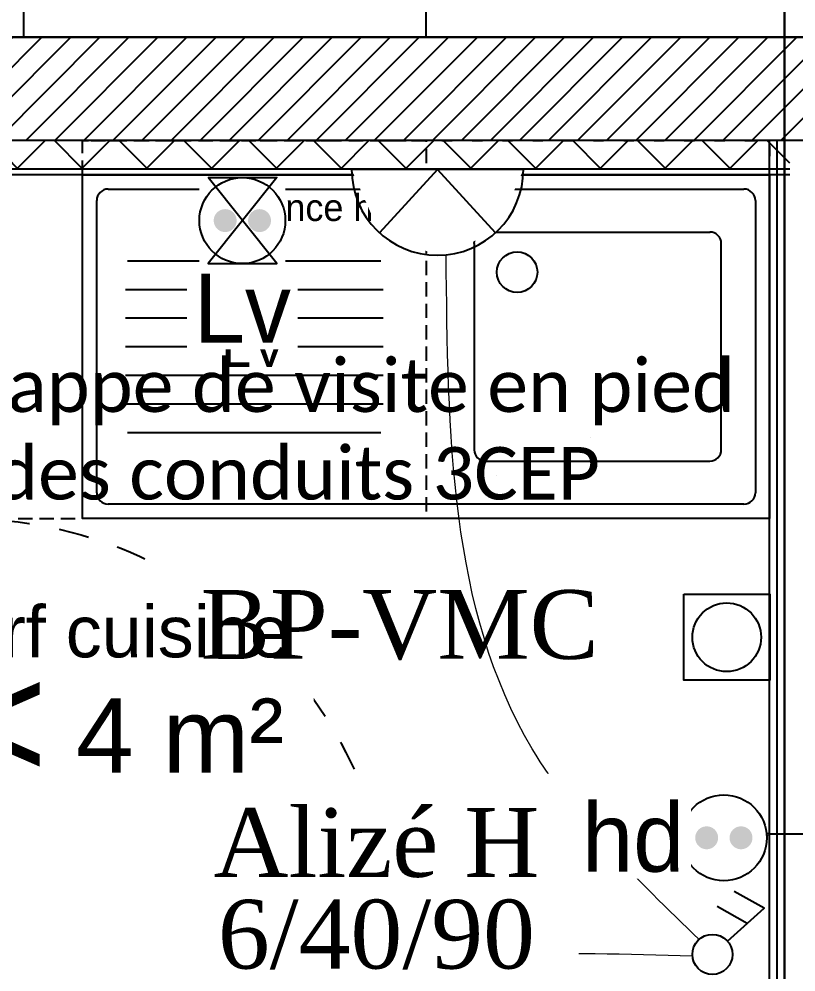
# Model space of a CAD drawing. Header units: centimetres. Extents: x -58072 to 12532, y -30603 to 6224.
# Drawn here: x 10725.7 to 10861.4, y 3989.2 to 4155.5 of the extents above; entities that cross this region are included whole.
import ezdxf

# ---------------------------------------------------------------- set-up
doc = ezdxf.new("R2010")
doc.units = ezdxf.units.CM
for name, pattern in [('Style de ligne -13', [0.147638, 0.098425, -0.049213]), ('Style de ligne -5', [0.20828, 0.069425, -0.138855]), ('VW-01', [0.41656, 0.20828, -0.20828])]:
    doc.linetypes.add(name, pattern=pattern)
for name, color, linetype in [('B Aménagement intérieur', 252, 'Continuous'), ('B GÈnÈral_Hatch', 252, 'Continuous'), ('B Général', 252, 'Continuous'), ('C ANNOTATIONS-PMR', 252, 'Style de ligne -5'), ('C ANNOTATIONS-prestations', 252, 'Continuous'), ('C ANNOTATIONS-prestations_Hatch', 252, 'Continuous'), ('D SURFACES-shab', 252, 'Continuous'), ('F REMPLISSAGE-vert clair', 252, 'Continuous'), ('F REMPLISSAGE-vert foncé', 252, 'Continuous'), ('prlm-EAU-EF', 161, 'Continuous'), ('prlm-MOD-PB', 123, 'Continuous'), ('prlm-VMC', 93, 'Continuous')]:
    doc.layers.add(name, color=color, linetype=linetype)
doc.layers.add('prlm-ELEC-CFO', color=1, linetype='Continuous', lineweight=25)
doc.layers.add('prlm-ZEROPLOT', color=254, linetype='Continuous', plot=False)
doc.styles.add('Eurostile', font='Eurosti.TTF')
doc.styles.add('Eurostile (italic)', font='Eurostib.TTF')
doc.styles.add('prlm-chauff', font='trebucbi.ttf', dxfattribs={"height": 18})
doc.styles.add('prlm-elec-cfo', font='comic.ttf', dxfattribs={"height": 12})
doc.styles.add('prlm-sejc', font='arial.ttf', dxfattribs={"height": 20})
doc.styles.add('prlm-vmc', font='pala.ttf', dxfattribs={"height": 14})

# ---------------------------------------------------------------- blocks, each defined once
blk = doc.blocks.new('xi.txt-trappes3cep')
at = {"layer": 'prlm-MOD-PB', "insert": (0, 0), "char_height": 10, "width": 184.9463, "attachment_point": 1, "rotation": 360, "style": 'prlm-chauff'}
blk.add_mtext('{\\fCalibri|b0|i0|c0|p34;\\H0.91667x;Prévoir trappe de visite en pied de gaine des conduits 3CEP}', dxfattribs=at)
blk = doc.blocks.new('xi.be')
at = {"layer": 'prlm-VMC', "color": 0, "linetype": 'ByBlock', "lineweight": 5, "flags": 128}
blk.add_lwpolyline([(-6.17, -15), (6.17, -15), (0, 0)], close=True, dxfattribs=at)
at = {"layer": 'prlm-VMC', "color": 0, "linetype": 'ByBlock', "lineweight": 5}
blk.add_solid([(0, -1), (5.17, -14), (-5.17, -14), (0, -1)], dxfattribs=at)
blk = doc.blocks.new('xi.4m²')
at = {"color": 0}
blk.add_wipeout([(-34.54, 20.54), (34.54, 20.54), (34.54, -20.54), (-34.54, -20.54)], dxfattribs=at).dxf.layer = 'prlm-ELEC-CFO'
at = {"layer": 'prlm-ELEC-CFO', "color": 0, "attachment_point": 6, "line_spacing_factor": 0.8, "style": 'prlm-sejc'}
for s, insert, char_height in [('surf cuisine', (30.36, 8.9), 9), ('4 m²', (29.31, -9.19), 13)]:
    blk.add_mtext(s, dxfattribs=dict(at, insert=insert, char_height=char_height))
at = {"layer": 'prlm-ELEC-CFO', "color": 0, "style": 'prlm-sejc', "flags": 8}
blk.add_attdef('?', (-28.3, -16.79), '', height=20, dxfattribs=at)
blk = doc.blocks.new('xi.ECAP')
at = {"color": 0}
blk.add_wipeout([(-15, 0), (-10.13, 11.06), (0, 15), (10.13, 11.06), (15, 0)], dxfattribs=at).dxf.layer = 'prlm-ELEC-CFO'
at = {"layer": 'prlm-ELEC-CFO', "color": 0, "linetype": 'ByBlock', "lineweight": -2, "flags": 128}
blk.add_lwpolyline([(15, 0, 1), (-15, 0)], format="xyb", close=True, dxfattribs=at)
at = {"layer": 'prlm-ELEC-CFO', "color": 0}
blk.add_lwpolyline([(-10.13, 11.06), (0, 0), (10.13, 11.06)], dxfattribs=at)
blk = doc.blocks.new('xi.DA')
at = {"layer": 'prlm-ELEC-CFO', "color": 0}
for points in [[(0.61, -1.67), (7.04, 4.05), (1.81, 7.01)], [(4.05, 1.39), (-1.17, 4.34)]]:
    blk.add_lwpolyline(points, dxfattribs=at)
blk.add_circle((-2, -4), 3.5, dxfattribs=at)
blk = doc.blocks.new('xi.PCHD')
at = {"color": 0, "lineweight": 5}
blk.add_wipeout([(-7.5, -7.5), (7.5, -7.5), (7.5, 7.5), (-7.5, 7.5)], dxfattribs=at).dxf.layer = 'prlm-ELEC-CFO'
at = {"layer": 'prlm-ELEC-CFO', "color": 0, "linetype": 'ByBlock', "lineweight": 5, "const_width": 2}
for points in [[(-4, 0, 1), (-2, 0, 1)], [(2, 0, 1), (4, 0, 1)]]:
    blk.add_lwpolyline(points, format="xyb", close=True, dxfattribs=at)
at = {"layer": 'prlm-ELEC-CFO', "color": 0, "linetype": 'ByBlock', "lineweight": -2}
blk.add_circle((0, 0), 7.5, dxfattribs=at)
blk = doc.blocks.new('xi.LV')
at = {"color": 0, "lineweight": 5}
blk.add_wipeout([(-7.5, -7.5), (7.5, -7.5), (7.5, 7.5), (-7.5, 7.5)], dxfattribs=at).dxf.layer = 'prlm-ELEC-CFO'
at = {"layer": 'prlm-ELEC-CFO', "color": 0, "linetype": 'ByBlock', "lineweight": 5, "const_width": 2}
for points in [[(-4, 0, 1), (-2, 0, 1)], [(2, 0, 1), (4, 0, 1)]]:
    blk.add_lwpolyline(points, format="xyb", close=True, dxfattribs=at)
at = {"layer": 'prlm-ELEC-CFO', "color": 0, "linetype": 'ByBlock', "lineweight": -2}
blk.add_circle((0, 0), 7.5, dxfattribs=at)
blk = doc.blocks.new('xi.LVrob')
at = {"layer": 'prlm-EAU-EF', "color": 0}
blk.add_lwpolyline([(-6, 7.5), (6, 7.5), (-6, -7.5), (6, -7.5)], close=True, dxfattribs=at)
blk = doc.blocks.new('xi.bp-vmc-cui')
at = {"layer": 'prlm-VMC', "color": 0, "linetype": 'ByBlock', "lineweight": -2, "flags": 128}
blk.add_lwpolyline([(-7.5, 7.5), (7.5, 7.5), (7.5, -7.5), (-7.5, -7.5)], close=True, dxfattribs=at)
at = {"layer": 'prlm-VMC', "color": 0, "linetype": 'ByBlock', "lineweight": -2}
blk.add_circle((0, 0), 6, dxfattribs=at)
blk = doc.blocks.new('B 60.Rond 150_PMR')
at = {"layer": 'B Général', "linetype": 'VW-01', "ltscale": 25.4}
blk.add_circle((0, 0), 75, dxfattribs=at)
at = {"layer": 'B Général', "insert": (-61.5, 0), "char_height": 7.056, "attachment_point": 5, "rotation": 90, "line_spacing_factor": 0.894578, "style": 'Eurostile (italic)'}
blk.add_mtext('Ø 150 PMR', dxfattribs=at)
blk = doc.blocks.new('B 60.Cuisson')
at = {"layer": 'B Général', "linetype": 'Style de ligne -13', "ltscale": 25.4, "flags": 128}
blk.add_lwpolyline([(-30, 30), (-30, 36), (30, 36), (30, 30)], dxfattribs=at)
blk.add_lwpolyline([(-30, 30), (30, 30), (30, -30), (-30, -30)], close=True, dxfattribs=at)
at = {"layer": 'B Général', "insert": (0, 0), "char_height": 7.06, "attachment_point": 5, "line_spacing_factor": 0.894578, "style": 'Eurostile'}
blk.add_mtext('C', dxfattribs=at)
blk = doc.blocks.new('B 60.Lave Vaisselle')
at = {"layer": 'B Général', "linetype": 'Style de ligne -13', "ltscale": 25.4, "flags": 128}
blk.add_lwpolyline([(-30, 30), (-30, 36), (30, 36), (30, 30)], dxfattribs=at)
blk.add_lwpolyline([(-30, 30), (30, 30), (30, -30), (-30, -30)], close=True, dxfattribs=at)
at = {"layer": 'B Général', "insert": (0, 0), "char_height": 7.056, "attachment_point": 5, "line_spacing_factor": 0.894578, "style": 'Eurostile'}
blk.add_mtext('LV', dxfattribs=at)
blk = doc.blocks.new('B 60.Evier 120x60')
at = {"layer": 'B Général', "linetype": 'Continuous'}
for p, q in [((-55.5, -2.5), (55.5, -2.5)), ((-57.5, -55.5), (-57.5, -4.5)), ((57.5, -4.5), (57.5, -55.5)), ((-52.12, -15), (-7.88, -15)), ((-52.5, -20), (-7.5, -20)), ((-52.5, -25), (-7.5, -25)), ((-52.5, -30), (-7.5, -30)), ((-52.5, -35), (-7.5, -35)), ((-52.5, -40), (-7.5, -40)), ((-52.12, -45), (-7.88, -45)), ((28.75, -45.8), (28.75, -45.8)), ((12.27, -52.47), (12.27, -52.47)), ((55.5, -57.5), (-55.5, -57.5))]:
    blk.add_line(p, q, dxfattribs=at)
at = {"layer": 'B Général', "linetype": 'Style de ligne -5', "ltscale": 25.4, "flags": 128}
blk.add_lwpolyline([(-60, 0), (-60, 6), (60, 6), (60, 0)], dxfattribs=at)
at = {"layer": 'B Général', "linetype": 'Continuous', "flags": 128}
blk.add_lwpolyline([(-60, 0), (60, 0), (60, -60), (-60, -60)], close=True, dxfattribs=at)
for points in [[(8.4, -12), (8.4, -48, 0.414212), (10.4, -50), (49.55, -50, 0.198914), (50.96, -49.41, 0.198914), (51.55, -48), (51.55, -12, 0.414214), (49.55, -10)], [(8.4, -12, -0.414212), (10.4, -10), (49.6, -10)]]:
    blk.add_lwpolyline(points, format="xyb", dxfattribs=at)
at = {"layer": 'B Général', "linetype": 'Continuous'}
for centre, start, end in [((-55.5, -4.5), 90, 180), ((55.5, -4.5), 0, 90), ((-55.5, -55.5), 180, 270), ((55.5, -55.5), 270, 0)]:
    blk.add_arc(centre, 2, start, end, dxfattribs=at)
blk.add_ellipse((15.9, -17), major_axis=(3.54, 0), ratio=1, dxfattribs=at)
at = {"layer": 'B Général'}
blk.add_blockref('B 60.Lave Vaisselle', (-30, -30), dxfattribs=at)
at = {"layer": 'C ANNOTATIONS-prestations', "insert": (-37.15, -3.37), "char_height": 4.7037, "attachment_point": 1, "line_spacing_factor": 0.894578, "style": 'Eurostile (italic)'}
blk.add_mtext('Faïence ht: 60cm', dxfattribs=at)

msp = doc.modelspace()

# ---------------------------------------------------------------- hatches: boundary and pattern name
at = {"layer": 'B GÈnÈral_Hatch', "linetype": 'Continuous'}
h = msp.add_hatch(dxfattribs=at)
h.set_pattern_fill('50_BETON', color=256, style=0, pattern_type=2)
h.set_pattern_definition([(45, (0, 0), (2.4253472, -2.6458333), [])])
h.paths.add_polyline_path([(11093.468, 4134.352), (11093.468, 4152.352), (10483.466, 4152.352), (10483.466, 4134.352)])
h = msp.add_hatch(dxfattribs=at)
h.set_pattern_fill('02_ISOLANT', color=256, angle=180, style=0, pattern_type=2)
h.set_pattern_definition([(225, (0, 0), (5.656854, -5.656854), []), (315, (0, 0), (-5.656854, -5.656854), [])])
h.paths.add_polyline_path([(10860.273, 4129.352), (10860.273, 4134.352), (10565.178, 4134.352), (10565.178, 4129.352)])
at = {"layer": 'C ANNOTATIONS-prestations_Hatch', "linetype": 'Continuous'}
h = msp.add_hatch(dxfattribs=at)
h.set_pattern_fill('DALETTES TERRASSE 50X50', color=256, scale=1.406016, style=0, pattern_type=2)
h.set_pattern_definition([(0, (9531.354, 4152.3), (4e-15, -70.3008), []), (-90, (9531.354, 4152.3), (70.3008, 0), [])])
h.paths.add_polyline_path([(8944.484, 4282.216), (8944.484, 4137.39), (9060.484, 4137.39), (9060.484, 2350.491), (9190.484, 2350.491), (9190.796, 3716.389), (9189.484, 3716.389), (9189.484, 4137.39), (9812.484, 4137.39), (9812.484, 4152.352), (11301.042, 4152.352), (11301.042, 2971.388), (11431.443, 2971.388), (11431.445, 4152.297), (11431.445, 4282.297)])

# ---------------------------------------------------------------- linework, layer by layer
at = {"layer": 'B Aménagement intérieur', "linetype": 'Continuous'}
msp.add_line((10856.77, 3984.587), (10856.761, 4134.432), dxfattribs=at)
at = {"layer": 'B Général', "linetype": 'Continuous', "lineweight": 18}
for p, q in [((11093.468, 4152.352), (10483.466, 4152.352)), ((11093.468, 4134.352), (10565.178, 4134.352))]:
    msp.add_line(p, q, dxfattribs=at)
at = {"layer": 'B Général', "linetype": 'Continuous'}
for p, q in [((11093.468, 4152.352), (10483.466, 4152.352)), ((11093.468, 4134.352), (10565.178, 4134.352)), ((10860.273, 4134.352), (10565.178, 4134.352)), ((10860.273, 4134.352), (10565.178, 4134.352)), ((10860.273, 4129.352), (10565.178, 4129.352)), ((10860.273, 4128.352), (10565.178, 4128.352)), ((10860.273, 4128.352), (10565.178, 4128.352))]:
    msp.add_line(p, q, dxfattribs=at)
at = {"layer": 'C ANNOTATIONS-prestations', "linetype": 'Continuous', "flags": 128}
msp.add_lwpolyline([(8944.484, 4282.216), (8944.484, 4137.39), (9060.484, 4137.39), (9060.484, 2350.491), (9190.484, 2350.491), (9190.796, 3716.389), (9189.484, 3716.389), (9189.484, 4137.39), (9812.484, 4137.39), (9812.484, 4152.352), (11301.042, 4152.352), (11301.042, 2971.388), (11431.443, 2971.388), (11431.445, 4152.297), (11431.445, 4282.297)], close=True, dxfattribs=at)
at = {"layer": 'D SURFACES-shab', "lineweight": 18, "flags": 128}
msp.add_lwpolyline([(11065.081, 3909.359), (11065.081, 3984.561), (10918.75, 3984.561), (10856.77, 3984.587), (10856.779, 4128.366), (10565.172, 4128.338), (10565.178, 3551.347), (11065.081, 3551.347)], close=True, dxfattribs=at)
at = {"layer": 'F REMPLISSAGE-vert clair'}
msp.add_line((10858.07, 3985.887), (10858.061, 4134.432), dxfattribs=at)
at = {"layer": 'F REMPLISSAGE-vert foncé', "linetype": 'Continuous'}
msp.add_line((10856.77, 3984.587), (10856.761, 4134.432), dxfattribs=at)
at = {"layer": 'F REMPLISSAGE-vert foncé'}
msp.add_line((10858.07, 3985.887), (10858.061, 4134.432), dxfattribs=at)
at = {"layer": 'prlm-ELEC-CFO', "lineweight": 13}
msp.add_spline([(10843.291, 3991.947), (10777.27, 3985.94), (10756.354, 3976.291)], degree=3, dxfattribs=at)
at = {"layer": 'prlm-VMC'}
msp.add_lwpolyline([(10886.163, 4013.265), (10856.78, 4013.263)], dxfattribs=at)
at = {"layer": 'prlm-ZEROPLOT'}
for points in [[(8418.485, 4917.388), (10859.388, 4917.388), (10859.389, 3517.39), (9818.485, 3517.39), (9818.485, 2192.491), (8418.485, 2192.491)], [(10859.388, 4917.389), (11968.445, 4917.389), (11968.445, 3517.389), (10859.388, 3517.389)]]:
    msp.add_lwpolyline(points, close=True, dxfattribs=at)

# ---------------------------------------------------------------- block references
at = {"layer": 'B Général', "xscale": -1}
msp.add_blockref('B 60.Cuisson', (10706.777, 4098.352), dxfattribs=at)
at = {"layer": 'B Général'}
msp.add_blockref('B 60.Evier 120x60', (10796.777, 4128.352), dxfattribs=at)
at = {"layer": 'C ANNOTATIONS-PMR', "ltscale": 25.4, "rotation": 90}
msp.add_blockref('B 60.Rond 150_PMR', (10716, 3993.352), dxfattribs=at)
at = {"layer": 'prlm-ELEC-CFO'}
msp.add_blockref('xi.DA', (10848.777, 3996.264), dxfattribs=at)
at = {"layer": 'prlm-MOD-PB'}
msp.add_blockref('xi.txt-trappes3cep', (10668.991, 4096.105), dxfattribs=at)
at = {"layer": 'prlm-VMC'}
msp.add_blockref('xi.bp-vmc-cui', (10849.279, 4047.622), dxfattribs=at)
at = {"layer": 'prlm-VMC', "rotation": 269.9906489130519}
msp.add_blockref('xi.be', (10856.78, 4013.264), dxfattribs=at)

# ---------------------------------------------------------------- next in the draw order: block references
at = {"layer": 'prlm-ELEC-CFO', "rotation": 180}
msp.add_blockref('xi.ECAP', (10798.778, 4129.29), dxfattribs=at)
at = {"layer": 'prlm-ELEC-CFO'}
msp.add_blockref('xi.LV', (10764.701, 4120.352), dxfattribs=at)
msp.add_blockref('xi.4m²', (10742.633, 4039.655), dxfattribs=at).add_auto_attribs({'?': '<'})

# ---------------------------------------------------------------- next in the draw order: linework, layer by layer
at = {"layer": 'prlm-ELEC-CFO', "lineweight": 13}
msp.add_spline([(10844.47, 3994.896), (10815.303, 4028.176), (10800.287, 4114.366)], degree=3, dxfattribs=at)

# ---------------------------------------------------------------- next in the draw order: texts
at = {"layer": 'prlm-ELEC-CFO', "lineweight": 20, "insert": (10764.701, 4105.069), "char_height": 12, "attachment_point": 5, "line_spacing_factor": 0.8, "style": 'prlm-elec-cfo', "bg_fill": 3, "box_fill_scale": 1.1, "bg_fill_color": 256, "bg_fill_transparency": 0}
msp.add_mtext('Lv', dxfattribs=at)
at = {"layer": 'prlm-VMC', "insert": (10757.442, 4055.862), "char_height": 12, "attachment_point": 1, "style": 'prlm-vmc'}
msp.add_mtext_dynamic_manual_height_columns('BP-VMC', width=101.12978, gutter_width=50, heights=[0], dxfattribs=at)

# ---------------------------------------------------------------- next in the draw order: block references
at = {"layer": 'prlm-ELEC-CFO'}
msp.add_blockref('xi.PCHD', (10848.777, 4012.618), dxfattribs=at)

# ---------------------------------------------------------------- next in the draw order: texts
at = {"layer": 'prlm-EAU-EF', "lineweight": 20, "insert": (10764.701, 4105.069), "char_height": 12, "attachment_point": 5, "line_spacing_factor": 0.8, "style": 'prlm-elec-cfo', "bg_fill": 3, "box_fill_scale": 1.1, "bg_fill_color": 256, "bg_fill_transparency": 0}
msp.add_mtext('Lv', dxfattribs=at)

# ---------------------------------------------------------------- next in the draw order: block references
at = {"layer": 'prlm-EAU-EF'}
msp.add_blockref('xi.LVrob', (10764.701, 4120.352), dxfattribs=at)

# ---------------------------------------------------------------- next in the draw order: texts
at = {"layer": 'prlm-ELEC-CFO', "lineweight": 20, "insert": (10832.945, 4012.618), "char_height": 12, "attachment_point": 5, "line_spacing_factor": 0.8, "style": 'prlm-elec-cfo', "bg_fill": 3, "box_fill_scale": 1.1, "bg_fill_color": 256, "bg_fill_transparency": 0}
msp.add_mtext('hd', dxfattribs=at)

# ---------------------------------------------------------------- next in the draw order: texts
at = {"layer": 'prlm-VMC', "ltscale": 25, "insert": (10788.112, 4003.712), "char_height": 12, "width": 58.61474, "attachment_point": 5, "line_spacing_factor": 0.8, "style": 'prlm-vmc', "bg_fill": 2}
msp.add_mtext('Alizé H 6/40/90', dxfattribs=at)

doc.saveas('drawing.dxf')
